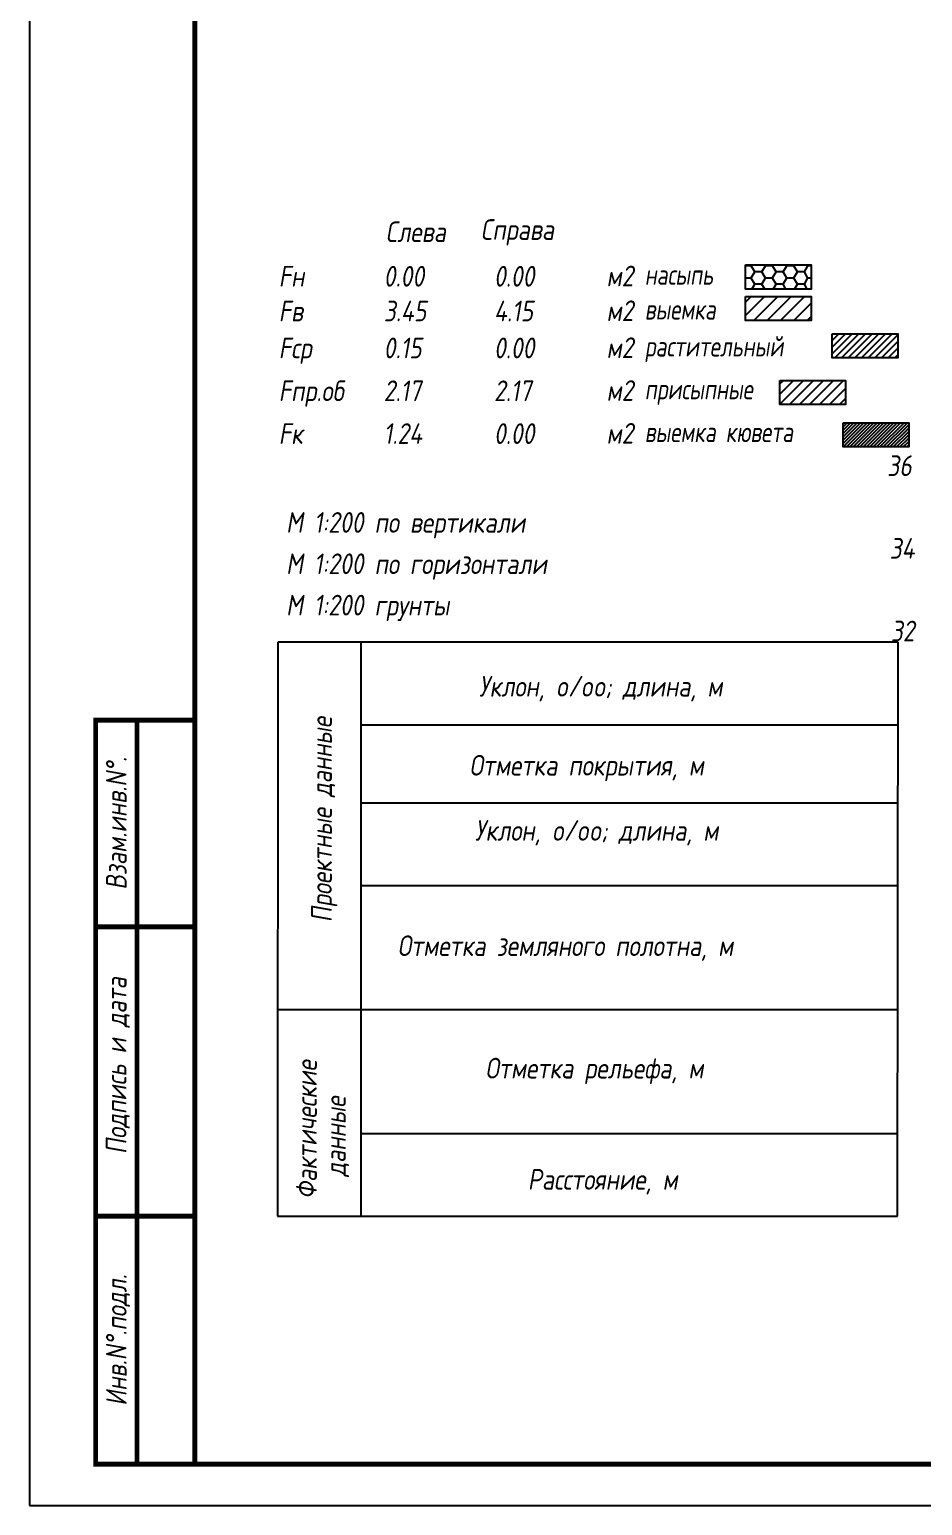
# Model space of a CAD drawing. Extents: x -717 to 1451, y -133302 to 233.
# Drawn here: x -30.1 to 78, y -111505.4 to -111326.9 of the extents above; entities that cross this region are included whole.
import ezdxf
from ezdxf.enums import TextEntityAlignment as Align

# ---------------------------------------------------------------- set-up
doc = ezdxf.new("R2010")
doc.units = 0
for name, color, linetype in [('Зарамочное оформление', 7, 'Continuous'), ('Линейка абсолютных высот', 7, 'Continuous'), ('Объем выемки', 7, 'Continuous'), ('Объем кюветов', 7, 'Continuous'), ('Объем насыпи', 7, 'Continuous'), ('Объем присыпных обочин', 7, 'Continuous'), ('Объем срезки растительного слоя', 7, 'Continuous'), ('Объём_2650', 7, 'Continuous'), ('Таблица', 7, 'Continuous')]:
    doc.layers.add(name, color=color, linetype=linetype)
for name, color, linetype, true_color in [('Объём_2563', 7, 'Continuous', 0xff8000), ('Объём_2570', 7, 'Continuous', 0x80ff00), ('Объём_2600', 7, 'Continuous', 0x808000), ('Объём_2620', 2, 'Continuous', 0xffff00)]:
    doc.layers.add(name, color=color, linetype=linetype, true_color=true_color)
doc.styles.add('М', font='romand.shx', dxfattribs={"width": 0.8, "oblique": 10, "height": 2.5})

# ---------------------------------------------------------------- blocks, each defined once
blk = doc.blocks.new('условные обозначения')
at = {"layer": 'Объём_2563'}
h = blk.add_hatch(dxfattribs=at)
h.set_pattern_fill('ANSI31', color=256, scale=0.3)
h.set_pattern_definition([(45, (-34.5, -100.5), (-0.673519, 0.673519), [])])
h.paths.add_polyline_path([(18.26, 7.53), (27.08, 7.53), (27.08, 4.62), (18.26, 4.62)])
at = {"layer": 'Объём_2570'}
h = blk.add_hatch(dxfattribs=at)
h.set_pattern_fill('ANSI31', color=3, scale=0.2)
h.set_pattern_definition([(45, (-32.9034, -100.5), (-0.4490128, 0.4490128), [])])
h.paths.add_polyline_path([(25.29, 13.16), (34.12, 13.16), (34.12, 10.25), (25.29, 10.25)])
at = {"layer": 'Объём_2600'}
h = blk.add_hatch(dxfattribs=at)
h.set_pattern_fill('ANSI31', color=6, scale=0.4)
h.set_pattern_definition([(45, (-34.5, -100.5), (-0.898026, 0.898026), [])])
h.paths.add_polyline_path([(13.63, 17.67), (22.46, 17.67), (22.46, 14.76), (13.63, 14.76)])
at = {"layer": 'Объём_2620'}
h = blk.add_hatch(dxfattribs=at)
h.set_pattern_fill('ANSI31', color=2, scale=0.1)
h.set_pattern_definition([(45, (-33.755, -100.5), (-0.2245064, 0.2245064), [])])
h.paths.add_polyline_path([(26.75, 2.41), (35.57, 2.41), (35.57, -0.5), (26.75, -0.5)])
at = {"layer": 'Объём_2650'}
h = blk.add_hatch(dxfattribs=at)
h.set_pattern_fill('HONEY', color=5, scale=0.3)
h.set_pattern_definition([(0, (-34.5, -100.5), (1.42875, 0.824889), [0.9525, -1.905]), (120, (-34.5, -100.5), (-1.42875, 0.824889), [0.9525, -1.905]), (60, (-34.5, -100.5), (3e-09, 1.6497784), [-1.905, 0.9525])])
h.paths.add_polyline_path([(13.63, 21.49), (22.46, 21.49), (22.46, 18.58), (13.63, 18.58)])
at = {"layer": 'Объём_2563'}
blk.add_lwpolyline([(18.26, 7.53), (27.08, 7.53), (27.08, 4.62), (18.26, 4.62)], close=True, dxfattribs=at)
at = {"layer": 'Объём_2620', "color": 2}
blk.add_lwpolyline([(26.75, 2.41), (35.57, 2.41), (35.57, -0.5), (26.75, -0.5)], close=True, dxfattribs=at)
at = {"layer": 'Объём_2650', "color": 5}
blk.add_lwpolyline([(13.63, 21.49), (22.46, 21.49), (22.46, 18.58), (13.63, 18.58)], close=True, dxfattribs=at)
at = {"layer": 'Объём_2650', "color": 6}
blk.add_lwpolyline([(13.63, 17.67), (22.46, 17.67), (22.46, 14.76), (13.63, 14.76)], close=True, dxfattribs=at)
at = {"layer": 'Объём_2650', "color": 3}
blk.add_lwpolyline([(25.29, 13.16), (34.12, 13.16), (34.12, 10.25), (25.29, 10.25)], close=True, dxfattribs=at)
at = {"layer": 'Объем насыпи', "color": 1, "style": 'М', "oblique": 10, "width": 0.8}
for s, p in [('насыпь', (0.09, 19.09)), ('выемка', (0.09, 14.89)), ('растительный', (0.09, 10.42)), ('присыпные', (0.09, 5.24)), ('выемка кювета', (0.09, 0.06))]:
    blk.add_text(s, height=2.5, dxfattribs=at).set_placement(p)

msp = doc.modelspace()

# ---------------------------------------------------------------- linework, layer by layer
at = {"layer": 'Таблица', "linetype": 'Continuous', "flags": 128}
for points in [[(0, -111401), (-0.054, -111470.421)], [(75, -111401), (0, -111401)], [(10, -111401), (10, -111470.421)], [(74.946, -111470.421), (75, -111401)], [(10, -111411), (75, -111411)], [(10, -111420.421), (75, -111420.421)], [(9.946, -111430.421), (74.946, -111430.421)], [(-0.054, -111445.421), (74.946, -111445.421)], [(9.946, -111460.421), (74.946, -111460.421)], [(-0.054, -111470.421), (74.946, -111470.421)]]:
    msp.add_lwpolyline(points, dxfattribs=at)

# ---------------------------------------------------------------- block references
at = {"layer": 'Объём_2570', "xscale": 0.9}
msp.add_blockref('условные обозначения', (44.274, -111376.87), dxfattribs=at)

# ---------------------------------------------------------------- texts
at = {"style": 'М', "oblique": 10, "width": 0.8}
msp.add_text('М 1:200 грунты', height=2.5, dxfattribs=at).set_placement((0.973, -111397.769))
at = {"layer": 'Линейка абсолютных высот', "style": 'М', "oblique": 10, "width": 0.8}
for s, p in [('36', (76.655, -111379.656)), ('34', (77, -111389.656)), ('32', (77, -111399.656))]:
    msp.add_text(s, height=2.5, dxfattribs=at).set_placement(p, align=Align.MIDDLE_RIGHT)
at = {"layer": 'Объем выемки', "style": 'М', "oblique": 10, "width": 0.8}
for s, p in [('Fв', (0.085, -111362.199)), ('3.45', (12.785, -111362.199)), ('4.15', (26.126, -111362.199)), ('м2', (39.731, -111362.165))]:
    msp.add_text(s, height=2.5, dxfattribs=at).set_placement(p)
at = {"layer": 'Объем кюветов', "style": 'М', "oblique": 10, "width": 0.8}
for s, p in [('Fк', (0.085, -111377.024)), ('1.24', (12.785, -111377.024)), ('0.00', (26.126, -111377.024)), ('м2', (39.731, -111376.99))]:
    msp.add_text(s, height=2.5, dxfattribs=at).set_placement(p)
at = {"layer": 'Объем насыпи', "style": 'М', "oblique": 10, "width": 0.8}
for s, p in [('Слева', (13.029, -111352.613)), ('Справа', (24.522, -111352.346)), ('Fн', (0.085, -111357.994)), ('0.00', (12.785, -111357.994)), ('0.00', (26.126, -111357.994)), ('м2', (39.731, -111357.96))]:
    msp.add_text(s, height=2.5, dxfattribs=at).set_placement(p)
at = {"layer": 'Объем присыпных обочин', "style": 'М', "oblique": 10, "width": 0.8}
for s, p in [('Fпр.об', (0.085, -111371.845)), ('2.17', (12.785, -111371.845)), ('2.17', (26.126, -111371.845)), ('м2', (39.731, -111371.812))]:
    msp.add_text(s, height=2.5, dxfattribs=at).set_placement(p)
at = {"layer": 'Объем срезки растительного слоя', "style": 'М', "oblique": 10, "width": 0.8}
for s, p in [('Fср', (0.085, -111366.667)), ('0.15', (12.785, -111366.667)), ('0.00', (26.126, -111366.667)), ('м2', (39.731, -111366.633))]:
    msp.add_text(s, height=2.5, dxfattribs=at).set_placement(p)
at = {"layer": 'Таблица', "style": 'М', "oblique": 10, "width": 0.8}
for s, p in [('М 1:200 по вертикали', (0.973, -111387.769)), ('М 1:200 по горизонтали', (0.973, -111392.769)), ('Уклон, o/oo; длина, м', (24.315, -111407.584)), ('Отметка покрытия, м', (23.148, -111417.139)), ('Уклон, o/oo; длина, м', (23.824, -111425.017)), ('Отметка земляного полотна, м', (14.462, -111438.965)), ('Отметка рельефа, м', (25.077, -111453.777)), ('Расстояние, м', (30.202, -111467.23))]:
    msp.add_text(s, height=2.5, dxfattribs=at).set_placement(p)
for s, p in [('Проектные данные ', (6.519, -111434.893)), ('Фактические ', (4.698, -111468.348)), ('данные', (8.204, -111465.643))]:
    msp.add_text(s, height=2.5, rotation=90, dxfattribs=at).set_placement(p)

# ---------------------------------------------------------------- wipeouts: each hides what was drawn before it
msp.add_wipeout([(-10.054, -111410.421), (-22.054, -111410.421), (-22.054, -111500.421), (-10.054, -111500.421)]).dxf.layer = 'Зарамочное оформление'

# ---------------------------------------------------------------- next in the draw order: linework, layer by layer
at = {"flags": 128}
msp.add_lwpolyline([(-30.054, -111505.421), (389.946, -111505.421), (389.946, -111208.421), (-30.054, -111208.421)], close=True, dxfattribs=at)
at = {"const_width": 0.6, "flags": 128}
msp.add_lwpolyline([(-10.054, -111500.421), (384.946, -111500.421), (384.946, -111213.421), (-10.054, -111213.421)], close=True, dxfattribs=at)
at = {"layer": 'Зарамочное оформление', "linetype": 'Continuous', "lineweight": -3, "const_width": 0.6, "flags": 128}
for points in [[(-10.054, -111500.421), (-22.054, -111500.421), (-22.054, -111410.421), (-10.054, -111410.421)], [(-17.054, -111500.421), (-17.054, -111410.421)], [(-22.054, -111435.421), (-10.054, -111435.421)], [(-22.054, -111470.421), (-10.054, -111470.421)]]:
    msp.add_lwpolyline(points, dxfattribs=at)

# ---------------------------------------------------------------- next in the draw order: texts
at = {"layer": 'Зарамочное оформление', "lineweight": 15, "style": 'М', "oblique": 10, "width": 0.8}
for s, p in [('Взам.инв.N%%d.', (-19.554, -111422.921)), ('Подпись и дата', (-19.572, -111452.227)), ('Инв.N%%d.подл.', (-19.554, -111485.421))]:
    msp.add_text(s, height=2.5, rotation=90, dxfattribs=at).set_placement(p, align=Align.MIDDLE_CENTER)

doc.saveas('drawing.dxf')
